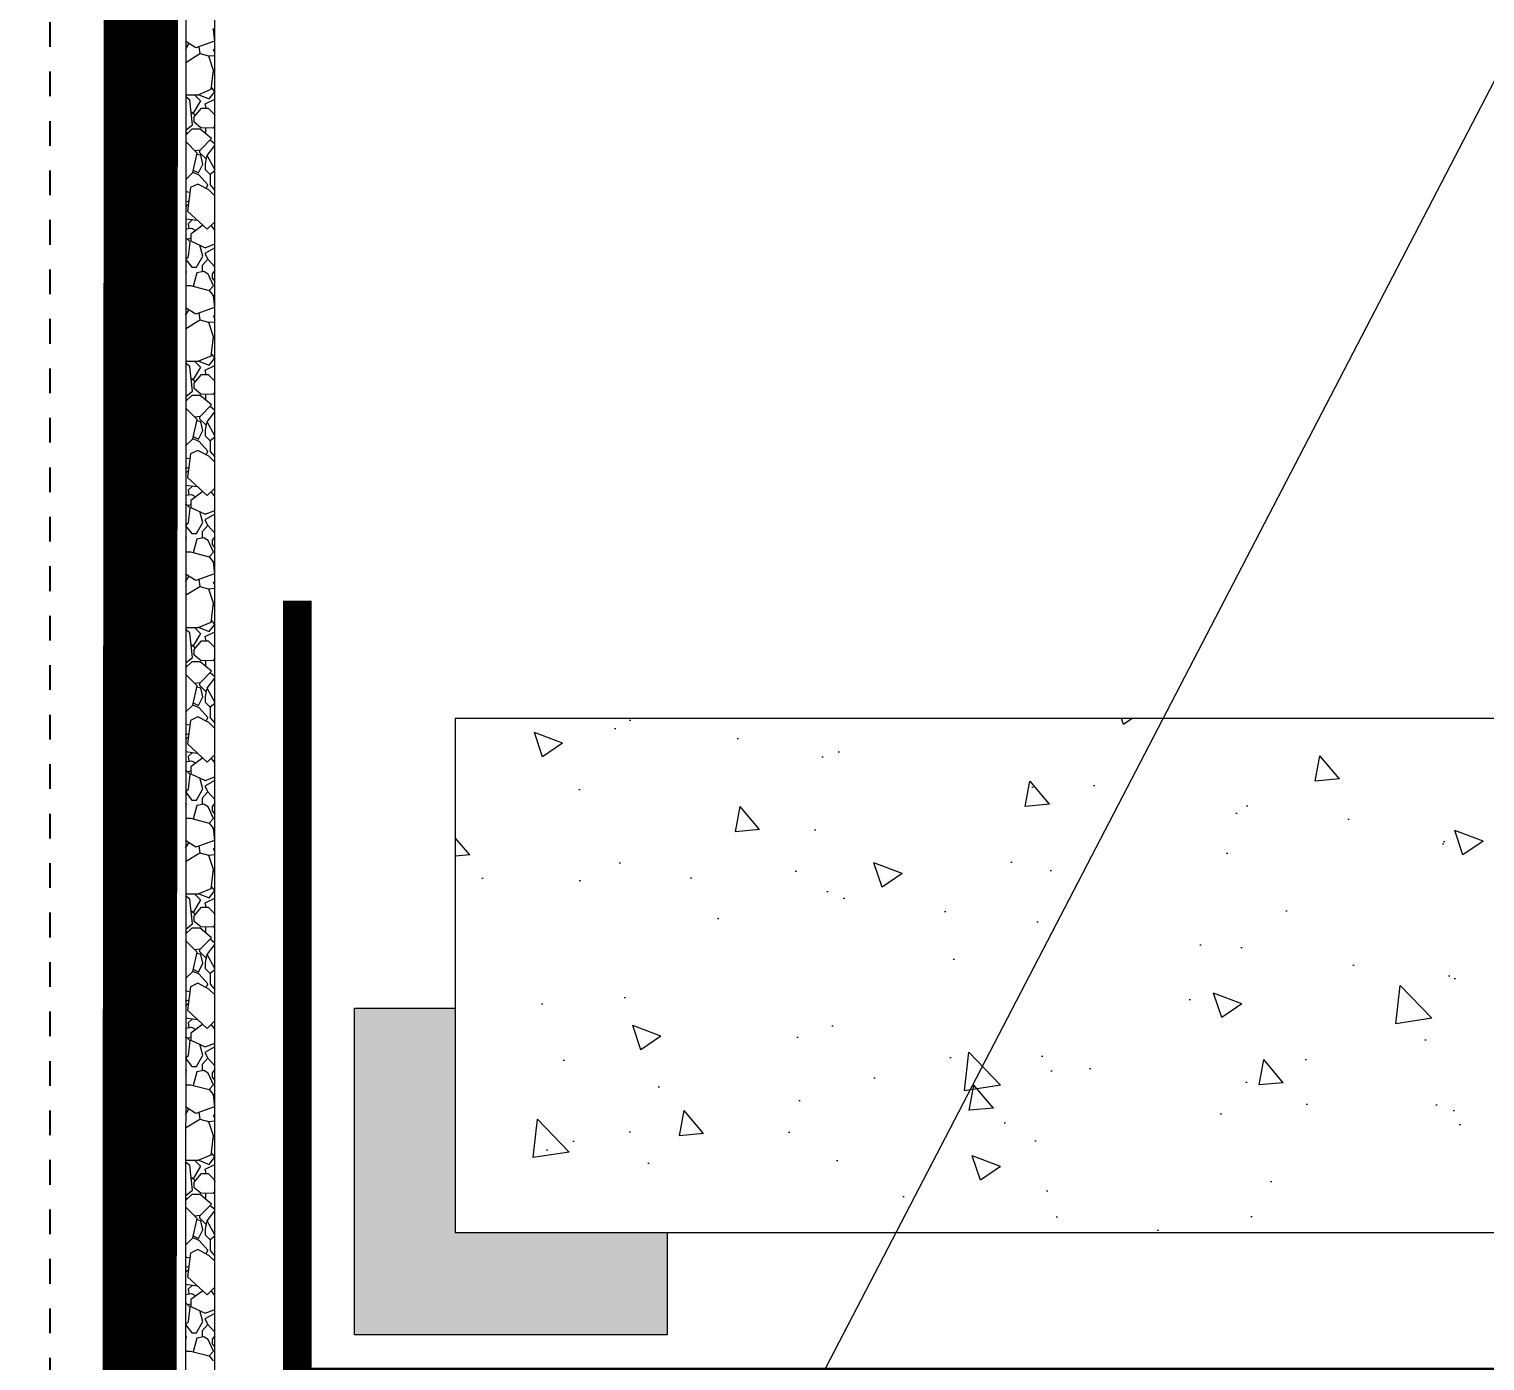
# Model space of a CAD drawing. Header units: inches. Extents: x -0.6 to 87.1, y 0 to 63.4.
# Drawn here: x 10.27 to 16.15, y 31.99 to 37.38 of the extents above; entities that cross this region are included whole.
import ezdxf
from ezdxf import colors
from ezdxf.entities.mleader import LeaderData, LeaderLine
from ezdxf.math import Vec2, Vec3

# ---------------------------------------------------------------- set-up
doc = ezdxf.new("R2010")
doc.units = ezdxf.units.IN
doc.header["$MEASUREMENT"] = 0
for name, pattern in [('Dash', [0.25, 0.125, -0.125]), ('Dashed - Dense', [0.8, 0.5, -0.3]), ('DASHED2', [0.1875, 0.125, -0.0625])]:
    doc.linetypes.add(name, pattern=pattern)
for name, color, linetype, lineweight in [('Others', 190, 'Continuous', 0), ('RAM POLY FELT 3.5 FILTER FABRIC.', 4, 'Dash', 0), ('RT-250 HRA SYSTEM LIQUID', 241, 'Continuous', 0), ('RT-250 HRA SYSTEM MESH', 3, 'Continuous', 0), ('Text', 20, 'Continuous', 0)]:
    doc.layers.add(name, color=color, linetype=linetype, lineweight=lineweight)
doc.layers.add('Primer', color=32, linetype='DASHED2')
doc.layers.add('Protection Course', color=99, linetype='Dashed - Dense', lineweight=0, true_color=0x216123)
doc.styles.get("Standard").update_dxf_attribs({"font": 'arial.ttf'})
doc.dimstyles.get("Standard").update_dxf_attribs({"dimtxt": 0.18, "dimasz": 0.18, "dimexe": 0.18, "dimexo": 0.0625, "dimgap": 0.09, "dimtad": 0, "dimtih": 1, "dimtoh": 1, "dimdec": 4, "dimzin": 0, "dimdsep": 46, "dimtxsty": 'Standard', "dimcen": 0.09, "dimadec": 0, "dimazin": 0, "dimtfac": 1, "dimtdec": 4, "dimtofl": 0, "dimtmove": 0, "dimatfit": 3, "dimfxl": 1, "dimtolj": 1, "dimtzin": 0, "dimarcsym": 0})

# ---------------------------------------------------------------- blocks, each defined once
blk = doc.blocks.new('_Dot')
at = {"color": 0, "linetype": 'ByBlock', "lineweight": -2}
blk.add_line((-0.5, 0), (-1, 0), dxfattribs=at)
at = {"color": 0, "linetype": 'ByBlock', "const_width": 0.5}
blk.add_lwpolyline([(-0.25, 0, 1), (0.25, 0, 1)], format="xyb", close=True, dxfattribs=at)
blk = doc.blocks.new('_ArchTick')
at = {"color": 0, "linetype": 'ByBlock', "const_width": 0.15}
blk.add_lwpolyline([(-0.5, -0.5), (0.5, 0.5)], dxfattribs=at)
blk = doc.blocks.new('*D18')
at = {"layer": 'Defpoints', "color": 0, "transparency": 16777216}
for p in [(6.6715, 61.277), (10.1874, 61.277), (11.2083, 31.6144)]:
    blk.add_point(p, dxfattribs=at)
at = {"layer": 'Text', "color": 0, "lineweight": -2, "transparency": 16777216}
for p, q in [((10.1249, 61.277), (6.4915, 61.277)), ((6.6715, 61.277), (6.6715, 46.4862)), ((6.6715, 31.6144), (6.6715, 45.6029)), ((11.1458, 31.6144), (6.4915, 31.6144))]:
    blk.add_line(p, q, dxfattribs=at)
at = {"layer": 'Text', "color": 0, "lineweight": -2, "transparency": 16777216, "xscale": 0.75, "yscale": 0.75, "zscale": 0.75}
for p, rotation in [((6.6715, 61.277), 90), ((6.6715, 31.6144), 270)]:
    blk.add_blockref('_ArchTick', p, dxfattribs=dict(at, rotation=rotation))
at = {"layer": 'Text', "color": 0, "transparency": 16777216, "insert": (6.6715, 46.0446), "char_height": 0.7, "attachment_point": 5}
blk.add_mtext('\\A1;42" MIN', dxfattribs=at)

msp = doc.modelspace()

# ---------------------------------------------------------------- hatches: boundary and pattern name
at = {"layer": 'Others'}
h = msp.add_hatch(dxfattribs=at)
h.set_pattern_fill('CONCRETE___STRUCTURAL_0002', color=256, style=0, pattern_type=2)
h.set_pattern_definition([(130, (17.6827, 33.3214), (1.17164, 0.10251), [0.12251, -1.34764]), (185, (17.6827, 33.3214), (0.22665, 1.2287), [0.09801, -1.07811]), (79.549, (17.585, 33.3128), (-0.945, 1.1262), [0.10412, -1.14531]), (133.816, (17.6827, 33.648), (1.74334, 0.27037), [0.18377, -2.02145]), (83.364, (17.5374, 33.6255), (-1.52677, 1.59122), [0.15618, -1.71797]), (188.816, (17.6827, 33.648), (-1.52677, 1.59122), [0.147, -1.61716]), (159, (17.5193, 33.5664), (0.97505, 0.65768), [0.12251, -1.34764]), (214, (17.5193, 33.5664), (-0.39745, 1.18453), [0.09801, -1.07811]), (108.549, (17.4381, 33.5116), (-1.3725, 0.52685), [0.10412, -1.14531]), (142.5, (17.68267, 33.32135), (-0.019863, 0.543781), [0, -1.06504, 0, -1.094443, 0, -1.082192]), (172.5, (17.6827, 33.32135), (-0.429723, 0.64427), [0, -0.623996, 0, -1.040538, 0, -0.412458]), (212.5, (18.04694, 33.32135), (0.871998, 0.036843), [0, -0.408374, 0, -1.27413, 0, -1.69067]), (222.5, (18.2103, 33.32135), (-0.95263, 0.16352), [0, -0.530887, 0, -0.84615, 0, -1.20062])])
h.paths.add_polyline_path([(26.32641, 34.58989), (11.9935, 34.58989), (11.9935, 32.51215), (26.32641, 32.51215)])
msp.add_hatch(color=256, dxfattribs=at).paths.add_polyline_path([(11.58609, 33.41985), (11.9935, 33.41985), (11.9935, 32.51215), (12.85041, 32.51215), (12.85041, 32.09837), (11.58609, 32.09837)])

# ---------------------------------------------------------------- linework, layer by layer
at = {"layer": 'Others', "flags": 128}
for points in [[(26.32641, 34.58989), (11.9935, 34.58989), (11.9935, 32.51215), (26.32641, 32.51215)], [(11.58609, 33.41985), (11.9935, 33.41985), (11.9935, 32.51215), (12.85041, 32.51215), (12.85041, 32.09837), (11.58609, 32.09837)]]:
    msp.add_lwpolyline(points, close=True, dxfattribs=at)
at = {"layer": 'Primer', "ltscale": 0.2}
msp.add_lwpolyline([(58.86909, 24.20765), (16.09392, 24.20765), (14.98872, 24.30546), (10.35511, 24.30546), (10.35806, 61.27703)], dxfattribs=at)
at = {"layer": 'Protection Course', "linetype": 'Continuous'}
for p, q in [((11.015, 37.37709), (11.02078, 37.32789)), ((10.90415, 37.29714), (10.91733, 37.31804)), ((10.94449, 37.30092), (10.90416, 37.32634)), ((11.02078, 37.32789), (10.94449, 37.30092)), ((10.95684, 37.30529), (10.96099, 37.278)), ((11.02125, 37.34055), (11.01903, 37.34277)), ((10.90414, 37.24268), (10.96099, 37.278)), ((10.96099, 37.278), (10.996, 37.26854)), ((10.996, 37.26854), (11.02125, 37.27045)), ((10.996, 37.26854), (11.01569, 37.21105)), ((11.01641, 37.29294), (11.02125, 37.29735)), ((11.02125, 37.28221), (11.01641, 37.29294)), ((11.01569, 37.21105), (11.00546, 37.1323)), ((11.02125, 37.20094), (11.01412, 37.19893)), ((11.00546, 37.1323), (10.95322, 37.11026)), ((11.0067, 37.14185), (11.02125, 37.12194)), ((10.95322, 37.11026), (10.90412, 37.11026)), ((10.92047, 37.09041), (10.90412, 37.10272)), ((10.93097, 36.99049), (10.92047, 37.09041)), ((10.96399, 37.08736), (10.93461, 37.03685)), ((10.9411, 37.11026), (10.96399, 37.08736)), ((10.95681, 37.11177), (10.99913, 37.09488)), ((10.98258, 37.07544), (11.02125, 37.09409)), ((10.98625, 37.05735), (10.98258, 37.07544)), ((10.99913, 37.09488), (11.02096, 37.12234)), ((10.92529, 37.04459), (10.94394, 37.02911)), ((10.93836, 37.02238), (10.96738, 37.05735)), ((10.93836, 37.0004), (10.93836, 37.02238)), ((10.96738, 37.05735), (10.9953, 37.05735)), ((10.9953, 37.05735), (11.0183, 37.03435)), ((11.0183, 37.03435), (11.02125, 37.02618)), ((10.92904, 36.97248), (10.90409, 36.94881)), ((10.90409, 36.96057), (10.90971, 36.95414)), ((10.9041, 36.97078), (10.90587, 36.97041)), ((10.90587, 36.97041), (10.93097, 36.99049)), ((10.96266, 36.97248), (10.92904, 36.97248)), ((10.9647, 36.97846), (10.93836, 37.0004)), ((11.00893, 36.93443), (10.96266, 36.97248)), ((11.01501, 36.97686), (10.9647, 36.97846)), ((10.98365, 36.97786), (10.98365, 36.95522)), ((11.02125, 36.98737), (11.01501, 36.97686)), ((10.95062, 36.87557), (10.90409, 36.9221)), ((10.96376, 36.88926), (11.00893, 36.93443)), ((10.99117, 36.86635), (11.02125, 36.9063)), ((11.00367, 36.92917), (11.02125, 36.91348)), ((10.93227, 36.79755), (10.95062, 36.87557)), ((10.93994, 36.88625), (10.96376, 36.88926)), ((10.96538, 36.86685), (10.94945, 36.87059)), ((10.96013, 36.8888), (10.96013, 36.87825)), ((10.96013, 36.87825), (10.98763, 36.85076)), ((10.97357, 36.83072), (10.96538, 36.86685)), ((10.98374, 36.83286), (10.99004, 36.86188)), ((10.98374, 36.8085), (10.98374, 36.83286)), ((10.99004, 36.86188), (10.99329, 36.86237)), ((11.02125, 36.80999), (10.99117, 36.86635)), ((10.90406, 36.76933), (10.93227, 36.79755)), ((10.95846, 36.78715), (10.93227, 36.79755)), ((10.93438, 36.8065), (10.95555, 36.79563)), ((10.95555, 36.79563), (10.97357, 36.83072)), ((10.99305, 36.74807), (10.95846, 36.78715)), ((11.00318, 36.78906), (10.98374, 36.8085)), ((11.02125, 36.80435), (11.00318, 36.78906)), ((11.00318, 36.78906), (11.00318, 36.7469)), ((10.90405, 36.72087), (10.92149, 36.71748)), ((10.92405, 36.73627), (10.91106, 36.64072)), ((10.95334, 36.75025), (10.92405, 36.73627)), ((10.99729, 36.72695), (10.95334, 36.75025)), ((10.98683, 36.7325), (10.99305, 36.74807)), ((11.02125, 36.70299), (10.99729, 36.72695)), ((11.00318, 36.7469), (11.02125, 36.72431)), ((10.90404, 36.67785), (10.91685, 36.68327)), ((10.915, 36.66967), (10.90404, 36.65871)), ((10.90403, 36.61042), (10.9509, 36.60422)), ((10.91106, 36.64072), (10.99063, 36.56782)), ((10.93122, 36.60682), (10.91448, 36.59008)), ((10.99063, 36.56782), (11.02125, 36.59843)), ((10.90402, 36.56922), (10.92732, 36.57215)), ((10.91448, 36.59008), (10.91691, 36.57084)), ((10.97281, 36.58415), (10.92538, 36.54784)), ((10.92538, 36.54784), (10.92538, 36.52054)), ((10.92732, 36.57215), (10.94566, 36.56337)), ((11.02125, 36.56444), (11.00728, 36.58446)), ((10.90699, 36.53217), (10.90402, 36.53386)), ((10.92182, 36.51734), (10.90699, 36.53217)), ((10.91159, 36.52757), (10.92538, 36.53158)), ((10.91589, 36.45802), (10.92182, 36.51734)), ((10.92538, 36.52054), (10.98264, 36.49324)), ((10.97273, 36.45964), (10.96111, 36.50351)), ((11.02125, 36.49251), (10.98119, 36.47021)), ((10.98264, 36.49324), (11.02125, 36.50846)), ((10.904, 36.44857), (10.91589, 36.45802)), ((10.904, 36.44617), (10.92942, 36.41421)), ((10.94711, 36.41421), (10.97273, 36.45964)), ((10.99374, 36.44767), (10.9711, 36.42152)), ((10.9711, 36.42152), (10.9711, 36.39611)), ((10.98119, 36.47021), (10.99374, 36.44767)), ((10.99374, 36.44767), (11.02125, 36.41605)), ((10.90399, 36.40193), (10.90631, 36.39597)), ((10.90631, 36.39597), (10.90399, 36.38776)), ((10.92942, 36.41421), (10.94711, 36.41421)), ((10.94918, 36.39216), (10.93461, 36.33725)), ((10.97738, 36.39725), (10.94918, 36.39216)), ((10.99449, 36.38615), (10.97738, 36.39725)), ((11.01669, 36.33991), (10.99449, 36.38615)), ((11.02125, 36.40189), (11.01079, 36.38821)), ((11.01079, 36.38821), (11.01079, 36.36996)), ((11.01079, 36.36996), (11.02125, 36.35662)), ((10.90398, 36.34014), (10.92368, 36.34014)), ((10.92368, 36.34014), (10.99853, 36.32028)), ((10.93461, 36.33725), (10.93531, 36.33991)), ((10.99853, 36.32028), (11.01669, 36.33991)), ((10.99853, 36.32028), (11.015, 36.30034)), ((10.94449, 36.22416), (10.90397, 36.24971)), ((11.02078, 36.25113), (10.94449, 36.22416)), ((11.015, 36.30034), (11.02078, 36.25113)), ((11.02125, 36.2638), (11.01903, 36.26601)), ((10.90395, 36.16581), (10.96099, 36.20124)), ((10.90396, 36.22007), (10.91733, 36.24128)), ((10.95684, 36.22853), (10.96099, 36.20124)), ((10.96099, 36.20124), (10.996, 36.19178)), ((10.996, 36.19178), (11.02125, 36.19369)), ((10.996, 36.19178), (11.01569, 36.13429)), ((11.01641, 36.21618), (11.02125, 36.22059)), ((11.02125, 36.20545), (11.01641, 36.21618)), ((11.01569, 36.13429), (11.00546, 36.05554)), ((11.02125, 36.12418), (11.01412, 36.12217)), ((10.95322, 36.0335), (10.90393, 36.0335)), ((10.92047, 36.01365), (10.90393, 36.02611)), ((10.93097, 35.91373), (10.92047, 36.01365)), ((10.96399, 36.0106), (10.93461, 35.96009)), ((10.9411, 36.0335), (10.96399, 36.0106)), ((11.00546, 36.05554), (10.95322, 36.0335)), ((10.95681, 36.03501), (10.99913, 36.01812)), ((10.98258, 35.99868), (11.02125, 36.01733)), ((10.99913, 36.01812), (11.02096, 36.04558)), ((11.0067, 36.06509), (11.02125, 36.04518)), ((10.92529, 35.96783), (10.94394, 35.95235)), ((10.93836, 35.94563), (10.96738, 35.98059)), ((10.96738, 35.98059), (10.9953, 35.98059)), ((10.98625, 35.98059), (10.98258, 35.99868)), ((10.9953, 35.98059), (11.0183, 35.95759)), ((11.0183, 35.95759), (11.02125, 35.94942)), ((10.92904, 35.89572), (10.9039, 35.87186)), ((10.9039, 35.89406), (10.90587, 35.89365)), ((10.90587, 35.89365), (10.93097, 35.91373)), ((10.96266, 35.89572), (10.92904, 35.89572)), ((10.93836, 35.92365), (10.93836, 35.94563)), ((10.9647, 35.90171), (10.93836, 35.92365)), ((11.00893, 35.85767), (10.96266, 35.89572)), ((11.01501, 35.9001), (10.9647, 35.90171)), ((10.98365, 35.9011), (10.98365, 35.87846)), ((11.02125, 35.91061), (11.01501, 35.9001)), ((10.95062, 35.79881), (10.90389, 35.84553)), ((10.9039, 35.88403), (10.90971, 35.87738)), ((10.96376, 35.8125), (11.00893, 35.85767)), ((11.00367, 35.85241), (11.02125, 35.83672)), ((10.93227, 35.72079), (10.95062, 35.79881)), ((10.93994, 35.80949), (10.96376, 35.8125)), ((10.96538, 35.79009), (10.94945, 35.79384)), ((10.96013, 35.81204), (10.96013, 35.8015)), ((10.96013, 35.8015), (10.98763, 35.774)), ((10.97357, 35.75396), (10.96538, 35.79009)), ((10.98374, 35.7561), (10.99004, 35.78512)), ((10.99004, 35.78512), (10.99329, 35.78561)), ((10.99117, 35.7896), (11.02125, 35.82954)), ((11.02125, 35.73323), (10.99117, 35.7896)), ((10.90387, 35.69238), (10.93227, 35.72079)), ((10.95846, 35.71039), (10.93227, 35.72079)), ((10.93438, 35.72974), (10.95555, 35.71887)), ((10.95555, 35.71887), (10.97357, 35.75396)), ((10.98374, 35.73174), (10.98374, 35.7561)), ((11.00318, 35.7123), (10.98374, 35.73174)), ((11.02125, 35.72759), (11.00318, 35.7123)), ((10.92405, 35.65951), (10.91106, 35.56396)), ((10.95334, 35.67349), (10.92405, 35.65951)), ((10.99729, 35.65019), (10.95334, 35.67349)), ((10.99305, 35.67131), (10.95846, 35.71039)), ((10.98683, 35.65574), (10.99305, 35.67131)), ((11.00318, 35.7123), (11.00318, 35.67014)), ((11.00318, 35.67014), (11.02125, 35.64755)), ((10.90385, 35.60101), (10.91685, 35.60651)), ((10.90386, 35.64415), (10.92149, 35.64072)), ((11.02125, 35.62623), (10.99729, 35.65019)), ((10.915, 35.59291), (10.90385, 35.58176)), ((10.91106, 35.56396), (10.99063, 35.49106)), ((10.90383, 35.49243), (10.92732, 35.49539)), ((10.90384, 35.53369), (10.9509, 35.52746)), ((10.93122, 35.53007), (10.91448, 35.51333)), ((10.91448, 35.51333), (10.91691, 35.49408)), ((10.97281, 35.50739), (10.92538, 35.47108)), ((10.92732, 35.49539), (10.94566, 35.48661)), ((10.99063, 35.49106), (11.02125, 35.52168)), ((11.02125, 35.48768), (11.00728, 35.5077)), ((10.90699, 35.45541), (10.90382, 35.45721)), ((10.92182, 35.44058), (10.90699, 35.45541)), ((10.91159, 35.45081), (10.92538, 35.45482)), ((10.91589, 35.38126), (10.92182, 35.44058)), ((10.92538, 35.47108), (10.92538, 35.44378)), ((10.92538, 35.44378), (10.98264, 35.41648)), ((10.97273, 35.38288), (10.96111, 35.42675)), ((10.98264, 35.41648), (11.02125, 35.43171)), ((10.90381, 35.37166), (10.91589, 35.38126)), ((10.90381, 35.36965), (10.92942, 35.33745)), ((10.94711, 35.33745), (10.97273, 35.38288)), ((10.99374, 35.37091), (10.9711, 35.34476)), ((11.02125, 35.41575), (10.98119, 35.39345)), ((10.98119, 35.39345), (10.99374, 35.37091)), ((10.99374, 35.37091), (11.02125, 35.33929)), ((10.9038, 35.32567), (10.90631, 35.31921)), ((10.90631, 35.31921), (10.9038, 35.31032)), ((10.92942, 35.33745), (10.94711, 35.33745)), ((10.94918, 35.3154), (10.93461, 35.26049)), ((10.97738, 35.32049), (10.94918, 35.3154)), ((10.9711, 35.34476), (10.9711, 35.31936)), ((10.99449, 35.30939), (10.97738, 35.32049)), ((11.01669, 35.26315), (10.99449, 35.30939)), ((11.02125, 35.32513), (11.01079, 35.31145)), ((11.01079, 35.31145), (11.01079, 35.2932)), ((10.90379, 35.26339), (10.92368, 35.26339)), ((10.92368, 35.26339), (10.99853, 35.24353)), ((10.93461, 35.26049), (10.93531, 35.26315)), ((10.99853, 35.24353), (11.01669, 35.26315)), ((11.01079, 35.2932), (11.02125, 35.27986)), ((10.99853, 35.24353), (11.015, 35.22358)), ((11.015, 35.22358), (11.02078, 35.17438)), ((11.02125, 35.18704), (11.01903, 35.18926)), ((10.94449, 35.14741), (10.90377, 35.17307)), ((10.90377, 35.14301), (10.91733, 35.16452)), ((11.02078, 35.17438), (10.94449, 35.14741)), ((10.95684, 35.15177), (10.96099, 35.12448)), ((11.01641, 35.13942), (11.02125, 35.14383)), ((11.02125, 35.12869), (11.01641, 35.13942)), ((10.90376, 35.08893), (10.96099, 35.12448)), ((10.96099, 35.12448), (10.996, 35.11502)), ((10.996, 35.11502), (11.02125, 35.11693)), ((10.996, 35.11502), (11.01569, 35.05753)), ((11.01569, 35.05753), (11.00546, 34.97878)), ((11.02125, 35.04742), (11.01412, 35.04541)), ((10.95322, 34.95674), (10.90373, 34.95674)), ((10.92047, 34.9369), (10.90373, 34.9495)), ((10.9411, 34.95674), (10.96399, 34.93385)), ((11.00546, 34.97878), (10.95322, 34.95674)), ((10.95681, 34.95825), (10.99913, 34.94136)), ((10.99913, 34.94136), (11.02096, 34.96882)), ((11.0067, 34.98833), (11.02125, 34.96842)), ((10.93097, 34.83697), (10.92047, 34.9369)), ((10.92529, 34.89107), (10.94394, 34.87559)), ((10.96399, 34.93385), (10.93461, 34.88333)), ((10.93836, 34.86887), (10.96738, 34.90383)), ((10.96738, 34.90383), (10.9953, 34.90383)), ((10.98258, 34.92192), (11.02125, 34.94057)), ((10.98625, 34.90383), (10.98258, 34.92192)), ((10.9953, 34.90383), (11.0183, 34.88084)), ((10.90587, 34.81689), (10.93097, 34.83697)), ((10.93836, 34.84689), (10.93836, 34.86887)), ((10.9647, 34.82495), (10.93836, 34.84689)), ((11.02125, 34.83385), (11.01501, 34.82334)), ((11.0183, 34.88084), (11.02125, 34.87266)), ((10.92904, 34.81897), (10.90371, 34.79492)), ((10.90371, 34.81734), (10.90587, 34.81689)), ((10.90371, 34.80749), (10.90971, 34.80062)), ((10.96266, 34.81897), (10.92904, 34.81897)), ((11.00893, 34.78091), (10.96266, 34.81897)), ((10.96376, 34.73574), (11.00893, 34.78091)), ((11.01501, 34.82334), (10.9647, 34.82495)), ((10.98365, 34.82434), (10.98365, 34.8017)), ((11.00367, 34.77566), (11.02125, 34.75996)), ((10.95062, 34.72205), (10.9037, 34.76897)), ((10.93227, 34.64403), (10.95062, 34.72205)), ((10.93994, 34.73273), (10.96376, 34.73574)), ((10.96538, 34.71333), (10.94945, 34.71708)), ((10.96013, 34.73528), (10.96013, 34.72474)), ((10.96013, 34.72474), (10.98763, 34.69725)), ((10.99117, 34.71284), (11.02125, 34.75278)), ((10.95555, 34.64211), (10.97357, 34.6772)), ((10.97357, 34.6772), (10.96538, 34.71333)), ((10.98374, 34.67935), (10.99004, 34.70836)), ((10.98374, 34.65498), (10.98374, 34.67935)), ((10.99004, 34.70836), (10.99329, 34.70885)), ((11.02125, 34.65648), (10.99117, 34.71284)), ((10.90367, 34.61543), (10.93227, 34.64403)), ((10.95334, 34.59674), (10.92405, 34.58275)), ((10.95846, 34.63363), (10.93227, 34.64403)), ((10.93438, 34.65299), (10.95555, 34.64211)), ((10.99729, 34.57343), (10.95334, 34.59674)), ((10.99305, 34.59455), (10.95846, 34.63363)), ((11.00318, 34.63554), (10.98374, 34.65498)), ((11.02125, 34.65084), (11.00318, 34.63554)), ((11.00318, 34.63554), (11.00318, 34.59338)), ((10.90367, 34.56743), (10.92149, 34.56396)), ((10.92405, 34.58275), (10.91106, 34.48721)), ((10.98683, 34.57898), (10.99305, 34.59455)), ((11.02125, 34.54947), (10.99729, 34.57343)), ((11.00318, 34.59338), (11.02125, 34.57079)), ((10.915, 34.51615), (10.90365, 34.50481)), ((10.90366, 34.52417), (10.91685, 34.52975)), ((10.91106, 34.48721), (10.99063, 34.4143)), ((10.90365, 34.45696), (10.9509, 34.4507)), ((10.93122, 34.45331), (10.91448, 34.43657)), ((10.91448, 34.43657), (10.91691, 34.41732)), ((10.97281, 34.43063), (10.92538, 34.39432)), ((10.99063, 34.4143), (11.02125, 34.44492)), ((11.02125, 34.41092), (11.00728, 34.43094)), ((10.90699, 34.37865), (10.90363, 34.38056)), ((10.90364, 34.41565), (10.92732, 34.41864)), ((10.92182, 34.36382), (10.90699, 34.37865)), ((10.91159, 34.37405), (10.92538, 34.37806)), ((10.91589, 34.30451), (10.92182, 34.36382)), ((10.92538, 34.39432), (10.92538, 34.36703)), ((10.92538, 34.36703), (10.98264, 34.33973)), ((10.92732, 34.41864), (10.94566, 34.40985)), ((10.90362, 34.29474), (10.91589, 34.30451)), ((10.94711, 34.26069), (10.97273, 34.30612)), ((10.97273, 34.30612), (10.96111, 34.34999)), ((11.02125, 34.33899), (10.98119, 34.3167)), ((10.98119, 34.3167), (10.99374, 34.29415)), ((10.98264, 34.33973), (11.02125, 34.35495)), ((10.90361, 34.2494), (10.90631, 34.24245)), ((10.90362, 34.29313), (10.92942, 34.26069)), ((10.92942, 34.26069), (10.94711, 34.26069)), ((10.97738, 34.24373), (10.94918, 34.23865)), ((10.99374, 34.29415), (10.9711, 34.268)), ((10.9711, 34.268), (10.9711, 34.2426)), ((10.99449, 34.23263), (10.97738, 34.24373)), ((10.99374, 34.29415), (11.02125, 34.26253)), ((11.02125, 34.24837), (11.01079, 34.23469)), ((10.9036, 34.18663), (10.92368, 34.18663)), ((10.90631, 34.24245), (10.90361, 34.23288)), ((10.92368, 34.18663), (10.99853, 34.16677)), ((10.94918, 34.23865), (10.93461, 34.18373)), ((10.93461, 34.18373), (10.93531, 34.18639)), ((11.01669, 34.1864), (10.99449, 34.23263)), ((10.99853, 34.16677), (11.01669, 34.1864)), ((11.01079, 34.23469), (11.01079, 34.21644)), ((11.01079, 34.21644), (11.02125, 34.2031)), ((10.99853, 34.16677), (11.015, 34.14682)), ((11.015, 34.14682), (11.02078, 34.09762)), ((10.94449, 34.07065), (10.90358, 34.09643)), ((10.90358, 34.06595), (10.91733, 34.08777)), ((11.02078, 34.09762), (10.94449, 34.07065)), ((10.95684, 34.07501), (10.96099, 34.04773)), ((11.01641, 34.06266), (11.02125, 34.06707)), ((11.02125, 34.11028), (11.01903, 34.1125)), ((10.90357, 34.01205), (10.96099, 34.04773)), ((10.96099, 34.04773), (10.996, 34.03827)), ((10.996, 34.03827), (11.02125, 34.04017)), ((10.996, 34.03827), (11.01569, 33.98077)), ((11.02125, 34.05193), (11.01641, 34.06266)), ((11.01569, 33.98077), (11.00546, 33.90202)), ((11.02125, 33.97066), (11.01412, 33.96865)), ((11.00546, 33.90202), (10.95322, 33.87998)), ((10.99913, 33.8646), (11.02096, 33.89206)), ((11.0067, 33.91157), (11.02125, 33.89166)), ((10.95322, 33.87998), (10.90354, 33.87998)), ((10.92047, 33.86014), (10.90354, 33.87288)), ((10.93097, 33.76021), (10.92047, 33.86014)), ((10.96399, 33.85709), (10.93461, 33.80657)), ((10.9411, 33.87998), (10.96399, 33.85709)), ((10.95681, 33.8815), (10.99913, 33.8646)), ((10.98258, 33.84516), (11.02125, 33.86381)), ((10.98625, 33.82707), (10.98258, 33.84516)), ((10.92529, 33.81431), (10.94394, 33.79883)), ((10.93836, 33.79211), (10.96738, 33.82707)), ((10.93836, 33.77013), (10.93836, 33.79211)), ((10.96738, 33.82707), (10.9953, 33.82707)), ((10.9953, 33.82707), (11.0183, 33.80408)), ((11.0183, 33.80408), (11.02125, 33.7959)), ((10.92904, 33.74221), (10.90351, 33.71798)), ((10.90352, 33.74062), (10.90587, 33.74014)), ((10.90352, 33.73096), (10.90971, 33.72386)), ((10.90587, 33.74014), (10.93097, 33.76021)), ((10.96266, 33.74221), (10.92904, 33.74221)), ((10.9647, 33.74819), (10.93836, 33.77013)), ((11.00893, 33.70415), (10.96266, 33.74221)), ((11.01501, 33.74659), (10.9647, 33.74819)), ((10.98365, 33.74758), (10.98365, 33.72495)), ((11.02125, 33.75709), (11.01501, 33.74659)), ((10.95062, 33.64529), (10.90351, 33.6924)), ((10.93994, 33.65597), (10.96376, 33.65898)), ((10.96013, 33.65852), (10.96013, 33.64798)), ((10.96376, 33.65898), (11.00893, 33.70415)), ((10.99117, 33.63608), (11.02125, 33.67602)), ((11.00367, 33.6989), (11.02125, 33.6832)), ((10.93227, 33.56727), (10.95062, 33.64529)), ((10.96538, 33.63657), (10.94945, 33.64032)), ((10.95555, 33.56536), (10.97357, 33.60045)), ((10.96013, 33.64798), (10.98763, 33.62049)), ((10.97357, 33.60045), (10.96538, 33.63657)), ((10.98374, 33.60259), (10.99004, 33.63161)), ((10.98374, 33.57822), (10.98374, 33.60259)), ((10.99004, 33.63161), (10.99329, 33.63209)), ((11.02125, 33.57972), (10.99117, 33.63608)), ((10.90348, 33.53848), (10.93227, 33.56727)), ((10.95846, 33.55687), (10.93227, 33.56727)), ((10.93438, 33.57623), (10.95555, 33.56536)), ((10.99305, 33.51779), (10.95846, 33.55687)), ((11.00318, 33.55878), (10.98374, 33.57822)), ((11.02125, 33.57408), (11.00318, 33.55878)), ((11.00318, 33.55878), (11.00318, 33.51663)), ((10.90347, 33.49071), (10.92149, 33.4872)), ((10.92405, 33.506), (10.91106, 33.41045)), ((10.95334, 33.51998), (10.92405, 33.506)), ((10.99729, 33.49668), (10.95334, 33.51998)), ((10.98683, 33.50222), (10.99305, 33.51779)), ((11.02125, 33.47271), (10.99729, 33.49668)), ((11.00318, 33.51663), (11.02125, 33.49403)), ((10.90346, 33.44733), (10.91685, 33.453)), ((10.915, 33.4394), (10.90346, 33.42786)), ((10.90345, 33.38022), (10.9509, 33.37394)), ((10.91106, 33.41045), (10.99063, 33.33754)), ((10.93122, 33.37655), (10.91448, 33.35981)), ((10.99063, 33.33754), (11.02125, 33.36816)), ((10.90699, 33.30189), (10.90344, 33.30391)), ((10.90345, 33.33887), (10.92732, 33.34188)), ((10.91448, 33.35981), (10.91691, 33.34056)), ((10.97281, 33.35387), (10.92538, 33.31756)), ((10.92538, 33.31756), (10.92538, 33.29027)), ((10.92732, 33.34188), (10.94566, 33.33309)), ((11.02125, 33.33416), (11.00728, 33.35419)), ((10.92182, 33.28706), (10.90699, 33.30189)), ((10.91159, 33.29729), (10.92538, 33.30131)), ((10.91589, 33.22775), (10.92182, 33.28706)), ((10.92538, 33.29027), (10.98264, 33.26297)), ((10.97273, 33.22936), (10.96111, 33.27323)), ((11.02125, 33.26223), (10.98119, 33.23994)), ((10.98264, 33.26297), (11.02125, 33.27819)), ((10.90342, 33.21783), (10.91589, 33.22775)), ((10.90342, 33.21662), (10.92942, 33.18394)), ((10.94711, 33.18394), (10.97273, 33.22936)), ((10.99374, 33.21739), (10.9711, 33.19124)), ((10.9711, 33.19124), (10.9711, 33.16584)), ((10.98119, 33.23994), (10.99374, 33.21739)), ((10.99374, 33.21739), (11.02125, 33.18577)), ((10.90631, 33.16569), (10.90341, 33.15543)), ((10.90342, 33.17314), (10.90631, 33.16569)), ((10.92942, 33.18394), (10.94711, 33.18394)), ((10.94918, 33.16189), (10.93461, 33.10697)), ((10.97738, 33.16697), (10.94918, 33.16189)), ((10.99449, 33.15588), (10.97738, 33.16697)), ((11.01669, 33.10964), (10.99449, 33.15588)), ((11.02125, 33.17161), (11.01079, 33.15794)), ((11.01079, 33.15794), (11.01079, 33.13969)), ((11.01079, 33.13969), (11.02125, 33.12634)), ((10.9034, 33.10987), (10.92368, 33.10987)), ((10.92368, 33.10987), (10.99853, 33.09001)), ((10.93461, 33.10697), (10.93531, 33.10964)), ((10.99853, 33.09001), (11.01669, 33.10964)), ((10.99853, 33.09001), (11.015, 33.07006)), ((11.015, 33.07006), (11.02078, 33.02086)), ((10.90338, 32.98888), (10.91733, 33.01101)), ((10.94449, 32.99389), (10.90339, 33.0198)), ((11.02078, 33.02086), (10.94449, 32.99389)), ((11.02125, 33.03352), (11.01903, 33.03574)), ((10.90337, 32.93517), (10.96099, 32.97097)), ((10.95684, 32.99825), (10.96099, 32.97097)), ((10.96099, 32.97097), (10.996, 32.96151)), ((10.996, 32.96151), (11.02125, 32.96341)), ((10.996, 32.96151), (11.01569, 32.90401)), ((11.01641, 32.98591), (11.02125, 32.99031)), ((11.02125, 32.97517), (11.01641, 32.98591)), ((11.01569, 32.90401), (11.00546, 32.82526)), ((11.02125, 32.8939), (11.01412, 32.89189)), ((11.0067, 32.83481), (11.02125, 32.8149)), ((10.95322, 32.80323), (10.90335, 32.80323)), ((10.92047, 32.78338), (10.90335, 32.79627)), ((10.93097, 32.68345), (10.92047, 32.78338)), ((10.96399, 32.78033), (10.93461, 32.72981)), ((10.9411, 32.80323), (10.96399, 32.78033)), ((11.00546, 32.82526), (10.95322, 32.80323)), ((10.95681, 32.80474), (10.99913, 32.78784)), ((10.98258, 32.7684), (11.02125, 32.78705)), ((10.99913, 32.78784), (11.02096, 32.8153)), ((10.92529, 32.73756), (10.94394, 32.72207)), ((10.93836, 32.71535), (10.96738, 32.75031)), ((10.93836, 32.69337), (10.93836, 32.71535)), ((10.96738, 32.75031), (10.9953, 32.75031)), ((10.98625, 32.75031), (10.98258, 32.7684)), ((10.9953, 32.75031), (11.0183, 32.72732)), ((11.0183, 32.72732), (11.02125, 32.71915)), ((10.92904, 32.66545), (10.90332, 32.64104)), ((10.90332, 32.66391), (10.90587, 32.66338)), ((10.90587, 32.66338), (10.93097, 32.68345)), ((10.96266, 32.66545), (10.92904, 32.66545)), ((10.9647, 32.67143), (10.93836, 32.69337)), ((11.00893, 32.6274), (10.96266, 32.66545)), ((11.01501, 32.66983), (10.9647, 32.67143)), ((10.98365, 32.67083), (10.98365, 32.64819)), ((11.02125, 32.68033), (11.01501, 32.66983)), ((10.90332, 32.65442), (10.90971, 32.64711)), ((10.95062, 32.56854), (10.90332, 32.61584)), ((10.96376, 32.58223), (11.00893, 32.6274)), ((10.99117, 32.55932), (11.02125, 32.59926)), ((11.00367, 32.62214), (11.02125, 32.60644)), ((10.93227, 32.49051), (10.95062, 32.56854)), ((10.93994, 32.57921), (10.96376, 32.58223)), ((10.96538, 32.55981), (10.94945, 32.56356)), ((10.96013, 32.58177), (10.96013, 32.57122)), ((10.96013, 32.57122), (10.98763, 32.54373)), ((10.97357, 32.52369), (10.96538, 32.55981)), ((10.98374, 32.52583), (10.99004, 32.55485)), ((10.99004, 32.55485), (10.99329, 32.55534)), ((11.02125, 32.50296), (10.99117, 32.55932)), ((10.90329, 32.46153), (10.93227, 32.49051)), ((10.95846, 32.48012), (10.93227, 32.49051)), ((10.93438, 32.49947), (10.95555, 32.4886)), ((10.95555, 32.4886), (10.97357, 32.52369)), ((10.99305, 32.44104), (10.95846, 32.48012)), ((10.98374, 32.50146), (10.98374, 32.52583)), ((11.00318, 32.48203), (10.98374, 32.50146)), ((11.02125, 32.49732), (11.00318, 32.48203)), ((11.00318, 32.48203), (11.00318, 32.43987)), ((10.92405, 32.42924), (10.91106, 32.33369)), ((10.95334, 32.44322), (10.92405, 32.42924)), ((10.99729, 32.41992), (10.95334, 32.44322)), ((10.98683, 32.42546), (10.99305, 32.44104)), ((11.02125, 32.39595), (10.99729, 32.41992)), ((11.00318, 32.43987), (11.02125, 32.41727)), ((10.90327, 32.37049), (10.91685, 32.37624)), ((10.915, 32.36264), (10.90327, 32.35091)), ((10.90328, 32.41399), (10.92149, 32.41044)), ((10.90326, 32.30349), (10.9509, 32.29719)), ((10.91106, 32.33369), (10.99063, 32.26078)), ((10.90325, 32.26208), (10.92732, 32.26512)), ((10.93122, 32.29979), (10.91448, 32.28305)), ((10.91448, 32.28305), (10.91691, 32.26381)), ((10.97281, 32.27711), (10.92538, 32.24081)), ((10.92732, 32.26512), (10.94566, 32.25633)), ((10.99063, 32.26078), (11.02125, 32.2914)), ((11.02125, 32.2574), (11.00728, 32.27743)), ((10.90699, 32.22513), (10.90325, 32.22726)), ((10.92182, 32.2103), (10.90699, 32.22513)), ((10.91159, 32.22053), (10.92538, 32.22455)), ((10.91589, 32.15099), (10.92182, 32.2103)), ((10.92538, 32.24081), (10.92538, 32.21351)), ((10.92538, 32.21351), (10.98264, 32.18621)), ((10.97273, 32.1526), (10.96111, 32.19647)), ((11.02125, 32.18548), (10.98119, 32.16318)), ((10.98264, 32.18621), (11.02125, 32.20143)), ((10.90323, 32.14092), (10.91589, 32.15099)), ((10.90323, 32.1401), (10.92942, 32.10718)), ((10.94711, 32.10718), (10.97273, 32.1526)), ((10.99374, 32.14063), (10.9711, 32.11449)), ((10.98119, 32.16318), (10.99374, 32.14063)), ((10.99374, 32.14063), (11.02125, 32.10901)), ((10.90322, 32.09688), (10.90631, 32.08893)), ((10.90631, 32.08893), (10.90322, 32.07799)), ((10.92942, 32.10718), (10.94711, 32.10718)), ((10.94918, 32.08513), (10.93461, 32.03021)), ((10.97738, 32.09022), (10.94918, 32.08513)), ((10.9711, 32.11449), (10.9711, 32.08908)), ((10.99449, 32.07912), (10.97738, 32.09022)), ((11.01669, 32.03288), (10.99449, 32.07912)), ((11.02125, 32.09485), (11.01079, 32.08118)), ((11.01079, 32.08118), (11.01079, 32.06293)), ((10.90321, 32.03311), (10.92368, 32.03311)), ((10.92368, 32.03311), (10.99853, 32.01325)), ((10.93461, 32.03021), (10.93531, 32.03288)), ((10.99853, 32.01325), (11.01669, 32.03288)), ((10.99853, 32.01325), (11.015, 31.9933)), ((11.01079, 32.06293), (11.02125, 32.04958))]:
    msp.add_line(p, q, dxfattribs=at)
at = {"layer": 'Protection Course', "linetype": 'Continuous', "flags": 128}
msp.add_lwpolyline([(10.90265, 28.91132), (11.34368, 28.47134), (11.34368, 25.37676), (11.34597, 25.37676), (11.34597, 25.25428), (15.0428, 25.25428), (15.0428, 25.37676), (11.47441, 25.37676), (11.47441, 28.522), (11.02125, 28.97409), (11.02125, 61.27759), (10.90845, 61.27841)], close=True, dxfattribs=at)
at = {"layer": 'Protection Course', "linetype": 'Continuous'}
for p in [(11.015, 37.37709), (11.015, 36.30034), (11.015, 35.22358), (11.015, 34.14682), (11.015, 33.07006)]:
    msp.add_point(p, dxfattribs=at)
at = {"layer": 'RAM POLY FELT 3.5 FILTER FABRIC.', "ltscale": 0.2, "const_width": 0.11517}
msp.add_lwpolyline([(11.35544, 35.06658), (11.35544, 31.90772), (58.72943, 31.90772)], dxfattribs=at)
at = {"layer": 'RT-250 HRA SYSTEM LIQUID', "const_width": 0.3}
msp.add_lwpolyline([(58.82287, 24.58554), (14.57656, 24.58554), (14.1122, 24.84975), (11.0038, 24.84975), (11.0038, 28.24544), (10.71483, 28.66778), (10.74478, 61.27705)], dxfattribs=at)
at = {"layer": 'RT-250 HRA SYSTEM MESH'}
msp.add_lwpolyline([(58.82287, 24.58554), (14.57656, 24.58554), (14.1122, 24.84975), (11.0038, 24.84975), (11.0038, 28.24544), (10.71483, 28.66778), (10.74478, 61.27705)], dxfattribs=at)

# ---------------------------------------------------------------- dimensions: what is measured, and where the dimension line sits
at = {"layer": 'Text'}
dim = msp.add_linear_dim(base=(6.6715, 61.27705), p1=(11.20828, 31.61438), p2=(10.18738, 61.27705), angle=90, text='42" MIN', dimstyle='Standard', override={"dimtxt": 0.7, "dimasz": 0.75, "dimblk1": 'ArchTick', "dimblk2": 'ArchTick', "dimsah": 1}, dxfattribs=at)
dim.commit()
dim.dimension.update_dxf_attribs({"geometry": '*D18', "text_midpoint": (6.6715, 46.04457), "dimtype": 160})

# ---------------------------------------------------------------- leaders
ml = msp.add_multileader_mtext('Standard', dxfattribs=at)
ml.set_content('BARRETT APPROVED PROTECTION COURSE \\P(EXPOSED PROTECTION COURSE TO BE GRANULATED)\\P\\pxqj;(CONSULT A BARRETT REPRESENTATIVE)', color=256)
ml.set_leader_properties(color=256, lineweight=0)
ml.set_arrow_properties(name='DOT')
ml.build(insert=Vec2(0, 0))
ml.multileader.update_dxf_attribs({"text_left_attachment_type": 2, "text_right_attachment_type": 2, "dogleg_length": 0.36, "arrow_head_size": 0.5})
ctx = ml.context
ctx.base_point, ctx.char_height, ctx.arrow_head_size, ctx.landing_gap_size, ctx.plane_origin = Vec3(20.66152, 47.06491), 0.72, 0.5, 0.36, Vec3(10.90528, 43.63222)
ctx.left_attachment, ctx.right_attachment = 2, 2
notes = []
notes.append((ctx, [(0, (1, 1, 0), (18.21698, 47.06491), (1, 0), 2.44454, [(0, [(11.14298, 43.44792)], 0, [])])]))
ctx.mtext.insert, ctx.mtext.flow_direction = Vec3(21.02152, 48.7499), 5
ml = msp.add_multileader_mtext('Standard', dxfattribs=at)
ml.set_content('RAM HDR 327 SET IN RT-250 TYPICAL ALL 90 DEGREE BASE FLASHINGS \\Por POLYFELT 125 VP EMBEDDED IN RT-250 *(CONSULT A BARRETT REPRESENTATIVE)', color=256)
ml.set_leader_properties(color=256, lineweight=0)
ml.set_arrow_properties(name='DOT')
ml.build(insert=Vec2(0, 0))
ml.multileader.update_dxf_attribs({"text_left_attachment_type": 2, "text_right_attachment_type": 2, "dogleg_length": 0.36, "arrow_head_size": 0.5})
ctx = ml.context
ctx.base_point, ctx.char_height, ctx.arrow_head_size, ctx.landing_gap_size, ctx.plane_origin = Vec3(20.66152, 41.06491), 0.72, 0.5, 0.36, Vec3(10.64875, 26.13178)
ctx.left_attachment, ctx.right_attachment = 2, 2
notes.append((ctx, [(1, (1, 1, 0), (18.21698, 41.06491), (1, 0), 2.44454, [(0, [(10.81466, 26.81415)], 0, [])])]))
ctx.mtext.insert, ctx.mtext.defined_height, ctx.mtext.flow_direction = Vec3(21.02152, 42.14351), 3.22093, 5
for ctx, leaders in notes:
    for number, flags, end, landing, length, lines in leaders:
        leader = LeaderData()
        leader.index, (leader.has_last_leader_line, leader.has_dogleg_vector, leader.attachment_direction) = number, flags
        leader.last_leader_point, leader.dogleg_vector, leader.dogleg_length = Vec3(end), Vec3(landing), length
        for number, points, colour, breaks in lines:
            line = LeaderLine()
            line.index, line.vertices, line.color, line.breaks = number, Vec3.list(points), colors.encode_raw_color(colour), breaks
            leader.lines.append(line)
        ctx.leaders.append(leader)

doc.saveas('drawing.dxf')
